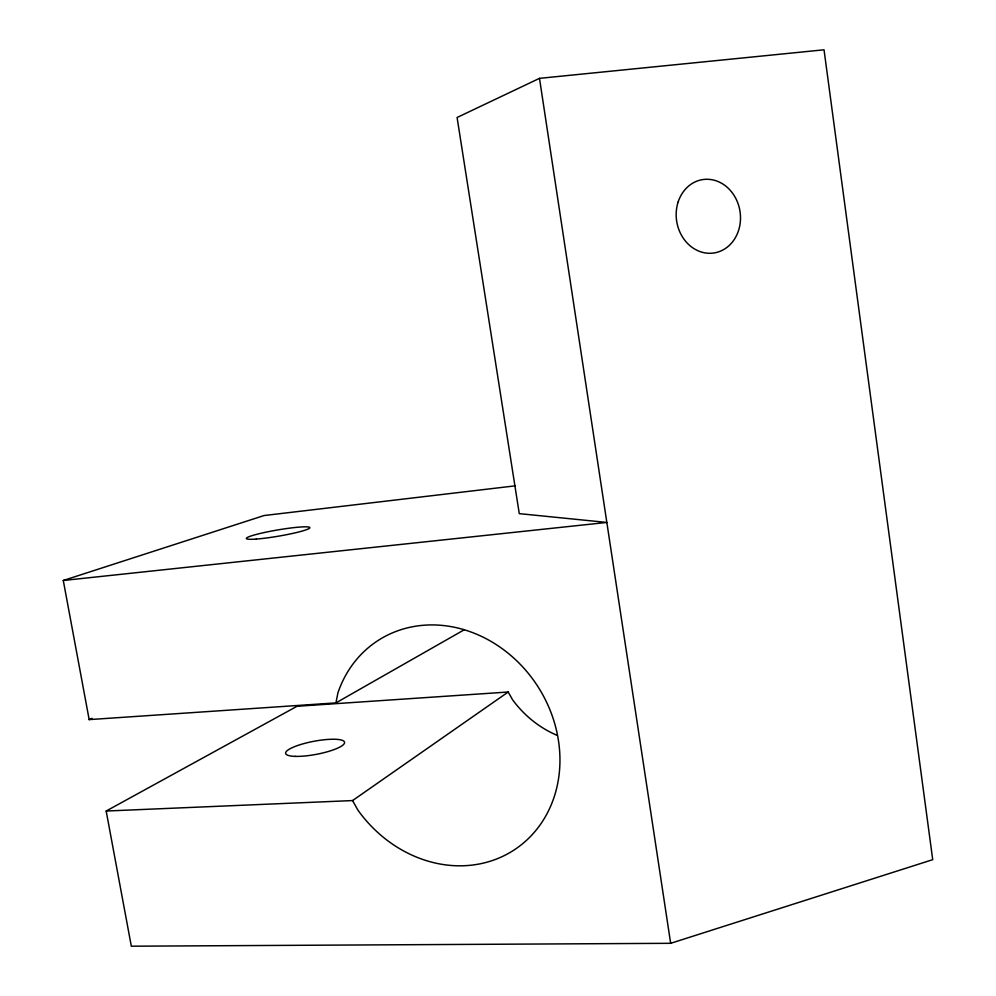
<?xml version="1.0" encoding="UTF-8"?>
<svg xmlns="http://www.w3.org/2000/svg" width="996" height="996" viewBox="0 0 996 996"><rect width="100%" height="100%" fill="white"/><g stroke="black" fill="none" stroke-linecap="round" stroke-linejoin="round"><path stroke-width="1.49" d="M335.926 702.89L337.943 692.793A124.886 109.187 57 0 1 501.884 648.446A124.886 109.187 57 0 1 533.346 833.391A124.886 109.187 57 0 1 357.913 810.134L352.572 800.572L106.174 811.03L131.323 946.2L670.657 943.312L932.717 859.673L824.028 49.8L539.496 78.348L457.089 117.491L519.277 513.637L606.838 522.439L63.283 580.481L89.167 719.61L335.926 702.89L464.335 629.721M352.572 800.572L508.184 692.021L512.579 699.765A101.131 92.441 54.7 0 0 556.889 735.26M106.174 811.03L297.032 706.276L508.184 692.021M89.167 719.61L91.993 718.315M63.283 580.481L264.065 515.542L515.293 485.836M539.496 78.348L670.657 943.312M256.321 539.06A32.221 3.137 -9.7 0 0 309.009 528.552A32.221 3.137 -9.7 0 0 268.982 531.553A32.221 3.137 -9.7 0 0 256.321 539.06M295.314 756.375A29.967 6.636 -10.7 0 0 343.906 744.099A29.967 6.636 -10.7 0 0 306.058 743.016A29.967 6.636 -10.7 0 0 295.314 756.375M678.139 202.001A37.126 32.046 81.3 0 0 713.833 252.996A37.126 32.046 81.3 0 0 733.031 193.834A37.126 32.046 81.3 0 0 678.139 202.001"/></g></svg>
